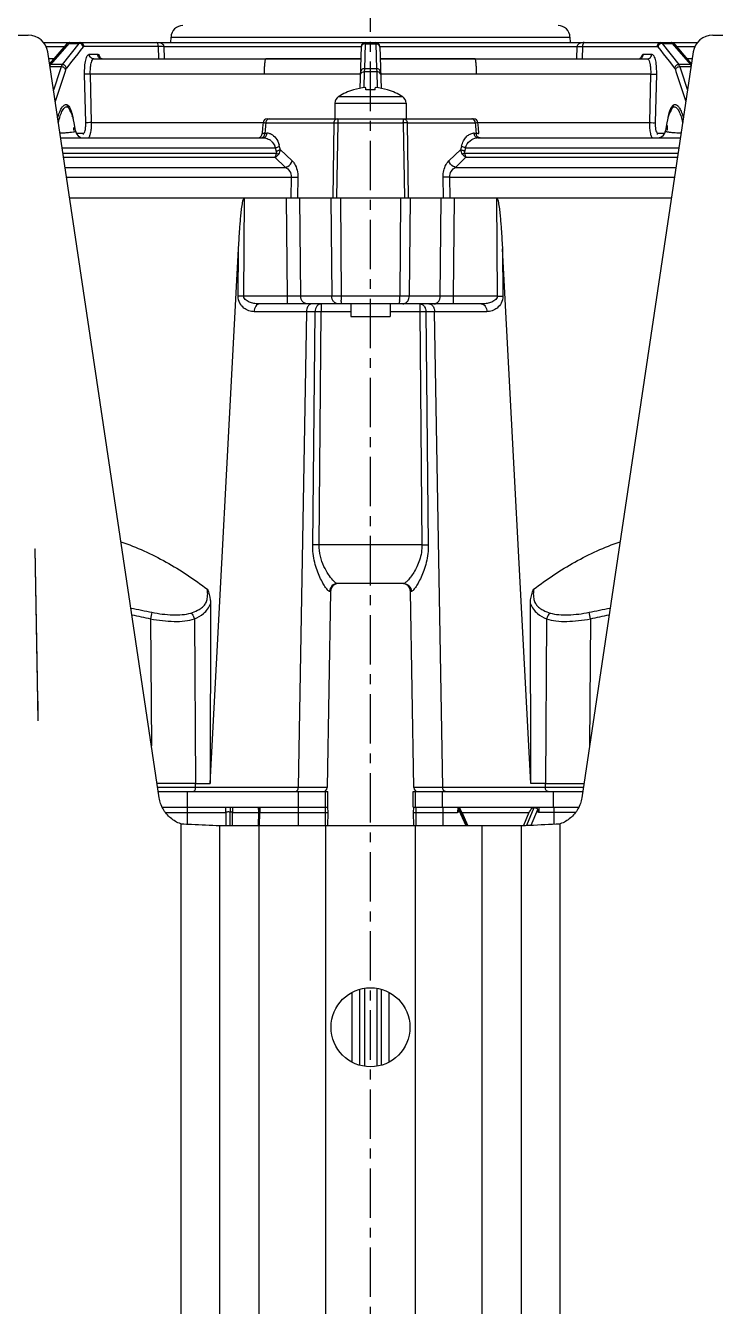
# Model space of a CAD drawing. Header units: millimetres. Extents: x -6 to 705, y -10 to 538.
# Drawn here: x 610.87 to 628.33, y 308.77 to 341.17 of the extents above; entities that cross this region are included whole.
import ezdxf

# ---------------------------------------------------------------- set-up
doc = ezdxf.new("R2010")
doc.units = ezdxf.units.MM
doc.linetypes.add('CENTER', pattern=[2, 1.25, -0.25, 0.25, -0.25])
doc.layers.add('02___PRT_ALL_AXES', color=7, linetype='Continuous')
doc.layers.add('06___PRT_ALL_SURFS', color=7, linetype='Continuous')
doc.layers.add('\\M+5D6D0\\M+5D0C4\\M+5CFDF\\M+5B2E3', color=7, linetype='CENTER', lineweight=25)

msp = doc.modelspace()

# ---------------------------------------------------------------- linework, layer by layer
at = {"color": 0, "linetype": 'Continuous', "lineweight": -3}
for p, q in [((598.188, 340.932), (610.934, 340.932)), ((614.549, 340.882), (624.651, 340.882)), ((628.266, 340.932), (641.012, 340.932)), ((611.326, 340.742), (627.874, 340.742)), ((611.385, 340.644), (611.85, 340.644)), ((611.891, 340.693), (611.474, 340.202)), ((611.959, 340.723), (611.501, 340.184)), ((612.218, 340.723), (611.796, 340.184)), ((611.906, 340.708), (611.891, 340.693)), ((611.891, 340.693), (611.891, 340.693)), ((611.959, 340.723), (612.218, 340.723)), ((612.252, 340.541), (612.189, 340.461)), ((612.322, 340.631), (612.252, 340.541)), ((614.23, 340.645), (612.345, 340.645)), ((614.194, 340.741), (614.19, 340.742)), ((614.238, 340.332), (614.23, 340.645)), ((614.375, 340.644), (619.367, 340.644)), ((614.383, 340.332), (614.375, 340.644)), ((619.367, 340.645), (619.33, 339.582)), ((619.466, 340.713), (619.444, 340.082)), ((619.467, 340.742), (619.466, 340.713)), ((619.466, 340.713), (619.734, 340.713)), ((619.733, 340.742), (619.734, 340.713)), ((619.734, 340.713), (619.756, 340.082)), ((619.833, 340.645), (619.871, 339.582)), ((619.833, 340.644), (624.825, 340.644)), ((624.825, 340.644), (624.817, 340.332)), ((624.97, 340.645), (624.962, 340.332)), ((624.97, 340.645), (626.855, 340.645)), ((626.878, 340.631), (626.948, 340.541)), ((626.948, 340.541), (627.012, 340.461)), ((626.982, 340.723), (627.404, 340.184)), ((626.982, 340.723), (627.241, 340.723)), ((627.241, 340.723), (627.699, 340.184)), ((627.31, 340.693), (627.309, 340.693)), ((627.726, 340.202), (627.31, 340.693)), ((627.35, 340.644), (627.815, 340.644)), ((614.248, 321.64), (611.429, 340.506)), ((611.584, 340.332), (611.455, 340.332)), ((612.041, 340.272), (611.9, 340.092)), ((612.189, 340.461), (612.041, 340.272)), ((612.479, 340.448), (612.692, 340.448)), ((612.595, 340.332), (619.356, 340.332)), ((619.356, 340.329), (616.953, 340.332)), ((619.844, 340.332), (626.605, 340.332)), ((622.248, 340.332), (619.844, 340.329)), ((627.771, 340.506), (624.952, 321.64)), ((626.508, 340.448), (626.721, 340.448)), ((627.012, 340.461), (627.159, 340.272)), ((627.159, 340.272), (627.3, 340.092)), ((627.745, 340.332), (627.616, 340.332)), ((611.769, 340.13), (611.471, 340.13)), ((611.796, 340.184), (611.501, 340.184)), ((611.743, 340.05), (611.573, 339.54)), ((611.866, 340.009), (611.615, 339.256)), ((611.769, 340.13), (611.743, 340.05)), ((611.881, 340.052), (611.866, 340.009)), ((612.392, 338.718), (612.362, 339.946)), ((612.537, 338.718), (612.507, 339.946)), ((616.915, 339.946), (612.507, 339.946)), ((619.342, 339.943), (616.915, 339.946)), ((619.442, 340.001), (619.428, 339.604)), ((619.444, 340.082), (619.442, 340.001)), ((619.758, 340.001), (619.442, 340.001)), ((619.756, 340.082), (619.444, 340.082)), ((619.756, 340.082), (619.758, 340.001)), ((619.758, 340.001), (619.772, 339.604)), ((622.285, 339.946), (619.858, 339.943)), ((626.693, 339.946), (622.285, 339.946)), ((626.693, 339.946), (626.663, 338.718)), ((626.838, 339.946), (626.808, 338.718)), ((627.32, 340.052), (627.334, 340.009)), ((627.334, 340.009), (627.585, 339.256)), ((627.699, 340.184), (627.404, 340.184)), ((627.431, 340.13), (627.457, 340.05)), ((627.729, 340.13), (627.431, 340.13)), ((627.457, 340.05), (627.627, 339.54)), ((619.48, 339.544), (619.48, 339.602)), ((619.72, 339.544), (619.72, 339.602)), ((618.792, 339.376), (620.408, 339.376)), ((619.171, 339.544), (619.169, 339.548)), ((620.032, 339.548), (620.03, 339.544)), ((612.004, 339.029), (612.02, 338.989)), ((612.068, 338.837), (612.02, 338.989)), ((618.7, 339.207), (620.5, 339.207)), ((627.18, 338.989), (627.131, 338.837)), ((627.18, 338.989), (627.196, 339.027)), ((627.196, 339.027), (627.208, 339.051)), ((627.258, 339.153), (627.273, 339.164)), ((612.068, 338.837), (612.071, 338.83)), ((612.107, 338.673), (612.071, 338.828)), ((612.134, 338.506), (612.107, 338.673)), ((612.537, 338.718), (616.881, 338.718)), ((616.881, 338.72), (616.869, 338.582)), ((616.944, 338.649), (616.933, 338.517)), ((616.949, 338.714), (616.944, 338.649)), ((616.949, 338.714), (618.674, 338.714)), ((616.98, 338.812), (619.324, 338.812)), ((618.674, 338.714), (618.647, 336.812)), ((618.674, 338.714), (618.77, 338.714)), ((618.77, 338.714), (618.743, 336.812)), ((618.772, 338.808), (618.77, 338.74)), ((618.77, 338.714), (620.43, 338.714)), ((618.773, 338.812), (618.772, 338.808)), ((619.876, 338.812), (622.22, 338.812)), ((620.427, 338.812), (620.428, 338.808)), ((620.428, 338.808), (620.43, 338.74)), ((620.43, 338.714), (620.457, 336.812)), ((620.526, 338.714), (622.251, 338.714)), ((620.526, 338.714), (620.553, 336.812)), ((622.251, 338.714), (622.256, 338.649)), ((622.256, 338.649), (622.267, 338.517)), ((622.318, 338.719), (622.319, 338.72)), ((622.319, 338.718), (626.663, 338.718)), ((622.331, 338.582), (622.32, 338.72)), ((627.093, 338.674), (627.066, 338.506)), ((627.129, 338.83), (627.093, 338.674)), ((627.131, 338.837), (627.129, 338.83)), ((611.754, 338.332), (616.88, 338.332)), ((612.09, 338.525), (612.094, 338.525)), ((612.134, 338.505), (612.134, 338.506)), ((612.153, 338.448), (612.329, 338.448)), ((616.869, 338.582), (616.857, 338.442)), ((616.933, 338.517), (616.927, 338.449)), ((616.927, 338.449), (616.979, 338.449)), ((622.221, 338.449), (622.273, 338.449)), ((622.267, 338.517), (622.273, 338.449)), ((622.32, 338.332), (627.446, 338.332)), ((622.343, 338.442), (622.331, 338.582)), ((626.871, 338.448), (627.047, 338.448)), ((627.11, 338.525), (627.106, 338.525)), ((627.109, 338.487), (627.134, 338.483)), ((611.791, 338.082), (617.195, 338.082)), ((617.314, 338.037), (617.615, 337.75)), ((621.585, 337.75), (621.886, 338.037)), ((622.006, 338.082), (627.409, 338.082)), ((611.812, 337.943), (617.211, 337.943)), ((611.827, 337.841), (617.182, 337.841)), ((617.182, 337.841), (617.449, 337.586)), ((621.751, 337.586), (622.018, 337.841)), ((621.989, 337.943), (627.388, 337.943)), ((622.018, 337.841), (627.373, 337.841)), ((611.865, 337.586), (617.449, 337.586)), ((611.902, 337.337), (617.595, 337.337)), ((617.595, 337.337), (617.584, 336.812)), ((617.595, 337.337), (617.76, 337.335)), ((617.76, 337.335), (617.75, 336.812)), ((621.606, 337.337), (621.44, 337.335)), ((621.45, 336.812), (621.44, 337.335)), ((621.616, 336.812), (621.606, 337.337)), ((621.606, 337.337), (627.298, 337.337)), ((621.751, 337.586), (627.335, 337.586)), ((611.981, 336.812), (627.219, 336.812)), ((616.39, 334.328), (616.407, 336.812)), ((617.5, 334.328), (617.477, 336.812)), ((617.832, 334.328), (617.809, 336.812)), ((618.595, 336.812), (618.618, 334.328)), ((618.837, 336.812), (618.86, 334.328)), ((620.363, 336.812), (620.34, 334.328)), ((620.605, 336.812), (620.582, 334.328)), ((621.368, 334.328), (621.391, 336.812)), ((621.7, 334.328), (621.723, 336.812)), ((622.793, 336.812), (622.811, 334.328)), ((615.543, 321.996), (616.259, 335.526)), ((616.251, 334.328), (616.259, 335.526)), ((623.657, 321.996), (622.941, 335.526)), ((622.941, 335.526), (622.949, 334.328)), ((616.39, 334.328), (616.251, 334.328)), ((617.5, 334.328), (616.39, 334.328)), ((622.406, 334.132), (616.794, 334.132)), ((617.5, 334.132), (617.5, 334.328)), ((617.832, 334.328), (617.5, 334.328)), ((618.618, 334.328), (617.832, 334.328)), ((618.354, 334.132), (618.354, 333.935)), ((618.86, 334.328), (618.618, 334.328)), ((620.34, 334.328), (618.86, 334.328)), ((620.582, 334.328), (620.34, 334.328)), ((621.368, 334.328), (620.582, 334.328)), ((620.846, 334.132), (620.846, 333.935)), ((621.7, 334.328), (621.368, 334.328)), ((621.7, 334.132), (621.7, 334.328)), ((622.811, 334.328), (621.7, 334.328)), ((622.811, 334.328), (622.949, 334.328)), ((617.98, 333.935), (616.655, 333.935)), ((617.98, 333.935), (617.77, 321.894)), ((618.197, 333.935), (617.98, 333.935)), ((618.136, 328.039), (618.197, 333.935)), ((618.354, 333.935), (618.197, 333.935)), ((618.297, 328.038), (618.354, 333.935)), ((619.1, 333.935), (618.354, 333.935)), ((620.846, 333.935), (620.1, 333.935)), ((621.003, 333.935), (620.846, 333.935)), ((620.846, 333.935), (620.903, 328.038)), ((621.22, 333.935), (621.003, 333.935)), ((621.003, 333.935), (621.064, 328.039)), ((621.431, 321.894), (621.22, 333.935)), ((622.545, 333.935), (621.22, 333.935)), ((611.103, 327.932), (611.106, 327.932)), ((611.103, 327.932), (611.152, 325.112)), ((611.175, 324.082), (611.106, 327.932)), ((618.297, 328.038), (618.136, 328.039)), ((620.903, 328.038), (618.297, 328.038)), ((620.903, 328.038), (621.064, 328.039)), ((620.436, 327.056), (618.764, 327.056)), ((618.589, 326.859), (618.502, 321.894)), ((618.589, 326.859), (618.566, 326.859)), ((620.698, 321.894), (620.611, 326.859)), ((620.634, 326.859), (620.611, 326.859)), ((615.551, 326.548), (615.542, 321.996)), ((623.658, 321.996), (623.649, 326.548)), ((614.029, 326.164), (614.052, 322.954)), ((615.14, 326.163), (615.17, 321.996)), ((624.06, 326.163), (624.03, 321.996)), ((625.171, 326.164), (625.148, 322.954)), ((611.152, 325.112), (611.178, 323.581)), ((615.173, 321.996), (614.195, 321.996)), ((614.265, 321.894), (614.211, 321.894)), ((614.466, 321.894), (614.265, 321.894)), ((614.845, 321.894), (614.466, 321.894)), ((615.016, 321.894), (614.845, 321.894)), ((615.172, 321.894), (615.016, 321.894)), ((615.17, 321.996), (615.542, 321.996)), ((615.172, 321.894), (615.173, 321.996)), ((617.77, 321.894), (615.172, 321.894)), ((617.934, 321.894), (617.77, 321.894)), ((618.206, 321.894), (617.934, 321.894)), ((618.502, 321.894), (618.206, 321.894)), ((620.994, 321.894), (620.698, 321.894)), ((621.266, 321.894), (620.994, 321.894)), ((621.431, 321.894), (621.266, 321.894)), ((624.028, 321.894), (621.431, 321.894)), ((624.03, 321.996), (623.658, 321.996)), ((624.028, 321.894), (624.027, 321.996)), ((624.027, 321.996), (625.005, 321.996)), ((624.096, 321.894), (624.028, 321.894)), ((624.355, 321.894), (624.096, 321.894)), ((624.734, 321.894), (624.355, 321.894)), ((624.935, 321.894), (624.734, 321.894)), ((624.99, 321.894), (624.935, 321.894)), ((614.328, 321.396), (618.172, 321.396)), ((614.411, 321.262), (615.933, 321.262)), ((614.959, 321.396), (614.962, 321.262)), ((614.962, 321.262), (614.959, 320.977)), ((615.928, 321.396), (615.931, 321.262)), ((615.933, 321.262), (615.933, 320.932)), ((616.044, 320.932), (616.043, 321.274)), ((616.046, 321.396), (616.044, 321.275)), ((616.105, 321.396), (616.108, 321.262)), ((616.11, 320.932), (616.109, 321.262)), ((616.109, 321.262), (616.761, 321.262)), ((616.761, 321.262), (616.753, 320.932)), ((616.76, 321.396), (616.763, 321.262)), ((616.78, 321.279), (616.769, 321.269)), ((616.78, 321.278), (616.772, 320.932)), ((616.78, 321.279), (616.776, 321.396)), ((616.8, 321.263), (616.78, 321.274)), ((616.792, 320.931), (616.8, 321.262)), ((616.799, 321.396), (616.802, 321.262)), ((616.8, 321.262), (618.517, 321.262)), ((617.771, 321.262), (617.767, 320.932)), ((617.768, 321.396), (617.771, 321.262)), ((618.456, 321.262), (618.45, 320.932)), ((618.451, 321.396), (618.456, 321.262)), ((618.517, 321.262), (618.511, 320.931)), ((618.517, 321.262), (618.511, 320.931)), ((618.512, 321.396), (618.517, 321.262)), ((618.512, 321.396), (618.517, 321.262)), ((620.688, 321.396), (620.683, 321.262)), ((620.683, 321.262), (620.689, 320.931)), ((620.683, 321.262), (621.807, 321.262)), ((620.688, 321.396), (620.684, 321.262)), ((620.684, 321.262), (620.689, 320.931)), ((620.749, 321.396), (620.744, 321.262)), ((620.744, 321.262), (620.75, 320.932)), ((621.028, 321.396), (624.872, 321.396)), ((621.432, 321.396), (621.429, 321.262)), ((621.429, 321.262), (621.433, 320.932)), ((621.81, 321.396), (621.807, 321.262)), ((621.83, 321.34), (622.01, 320.932)), ((621.844, 321.396), (621.843, 321.382)), ((621.844, 321.38), (621.843, 321.382)), ((622.041, 320.932), (621.844, 321.38)), ((621.866, 321.396), (621.864, 321.351)), ((622.065, 320.932), (621.92, 321.262)), ((621.92, 321.262), (623.61, 321.262)), ((623.61, 321.262), (623.473, 320.935)), ((623.733, 321.384), (623.547, 320.939)), ((623.67, 321.396), (623.669, 321.351)), ((623.677, 321.362), (623.669, 321.351)), ((623.671, 320.945), (623.835, 321.34)), ((623.687, 321.37), (623.677, 321.362)), ((623.751, 321.383), (623.733, 321.384)), ((623.735, 321.396), (623.735, 321.384)), ((623.863, 321.396), (623.86, 321.262)), ((624.789, 321.262), (623.86, 321.262)), ((624.241, 321.396), (624.238, 321.262)), ((624.238, 321.262), (624.241, 320.977)), ((614.796, 320.979), (614.796, 291.625)), ((614.796, 320.979), (614.806, 320.979)), ((615.784, 291.139), (615.784, 320.932)), ((615.784, 320.932), (623.416, 320.932)), ((616.77, 320.932), (616.77, 291.132)), ((618.468, 305.759), (618.468, 320.932)), ((620.733, 320.932), (620.733, 305.759)), ((622.43, 291.132), (622.43, 320.932)), ((623.416, 320.932), (623.416, 291.139)), ((624.394, 320.979), (624.404, 320.979)), ((624.404, 291.625), (624.404, 320.979)), ((619.138, 314.946), (619.138, 316.718)), ((619.331, 314.871), (619.331, 316.792)), ((619.444, 316.819), (619.444, 314.845)), ((619.757, 316.819), (619.757, 314.845)), ((619.869, 316.793), (619.869, 314.871)), ((620.062, 316.717), (620.062, 314.946))]:
    msp.add_line(p, q, dxfattribs=at)
for points in [[(611.991, 340.742), (611.985, 340.742), (611.942, 340.732), (611.906, 340.708)], [(627.309, 340.693), (627.296, 340.707), (627.26, 340.731), (627.219, 340.741), (627.209, 340.742)], [(612.752, 340.349), (612.742, 340.359), (612.741, 340.36)], [(612.808, 340.332), (612.775, 340.337), (612.752, 340.349)], [(626.457, 340.356), (626.458, 340.358), (626.46, 340.361), (626.456, 340.356), (626.443, 340.346), (626.42, 340.336)]]:
    msp.add_lwpolyline(points, dxfattribs=at)
msp.add_circle((619.6, 315.832), 1, dxfattribs=at)
for centre, radius, start, end in [((610.934, 340.432), 0.5, 8.5, 90), ((628.266, 340.432), 0.5, 90, 171.5), ((619.467, 340.642), 0.1, 90, 177.9999), ((619.733, 340.642), 0.1, 2, 90), ((611.501, 340.09), 0.0944, 89.9322, 104.3893), ((619.761, 339.866), 0.135, 80.0742, 90.9222), ((627.699, 340.09), 0.0944, 75.5833, 90.0677), ((619.6, 338.112), 1.495, 94.6034, 106.6929), ((619.6, 338.112), 1.495, 73.3071, 85.3966), ((618.9, 339.207), 0.2, 122.579, 180), ((619.6, 337.918), 1.63, 85.7791, 94.2209), ((620.3, 339.207), 0.2, 0, 57.421), ((611.163, 338.576), 0.943, 25.1396, 34.682), ((611.184, 338.586), 0.92, 19.4597, 25.1146), ((628.016, 338.586), 0.92, 154.873, 160.6604), ((628.037, 338.576), 0.943, 145.3224, 154.8483), ((611.196, 338.591), 0.906, 15.7698, 19.4526), ((609.187, 338.41), 2.907, 2.276, 3.7037), ((611.335, 338.692), 1.058, 359.1655, 1.4271), ((610.999, 338.695), 1.538, 358.6434, 0.8481), ((616.98, 338.712), 0.1, 90.0116, 175.2498), ((617.068, 338.712), 0.119, 166.3747, 178.7032), ((622.65, 338.712), 3.88, 179.5903, 179.9647), ((616.556, 338.712), 3.874, 0.0335, 0.4085), ((620.487, 333.748), 4.967, 90.0527, 90.6609), ((620.485, 335.677), 3.038, 89.5952, 90.0461), ((620.496, 337.157), 1.558, 88.9038, 89.6348), ((622.22, 338.712), 0.1, 4.7496, 89.9923), ((629.882, 338.416), 2.776, 175.2811, 177.7562), ((628.004, 338.591), 0.906, 160.6682, 164.2558), ((611.385, 346.092), 7.644, 272.6261, 273.6212), ((612.333, 338.532), 0.2, 187.3376, 270), ((616.738, 338.452), 0.12, 284.8312, 355.2465), ((617.065, 336.054), 2.399, 93.2886, 93.8725), ((616.784, 338.452), 0.143, 346.3747, 358.7032), ((616.836, 338.452), 0.143, 346.3747, 358.7032), ((616.979, 338.21), 0.239, 76.0712, 89.9448), ((616.976, 338.2), 0.249, 68.0735, 76.0311), ((616.872, 338.01), 0.324, 53.6643, 58.8938), ((616.972, 338.188), 0.262, 64.4873, 68.0959), ((622.221, 338.212), 0.236, 90.0053, 97.7144), ((622.364, 338.452), 0.143, 181.2968, 193.6253), ((622.416, 338.452), 0.143, 181.2968, 193.6253), ((622.32, 338.026), 0.306, 89.9965, 95.9301), ((626.867, 338.532), 0.2, 284.4916, 352.6606), ((627.578, 342.357), 3.901, 265.266, 266.1676), ((627.703, 344.178), 5.726, 266.1355, 266.8533), ((627.833, 346.492), 8.044, 266.8307, 267.3754), ((616.866, 338.003), 0.333, 48.3628, 53.6593), ((616.804, 337.96), 0.409, 17.3895, 24.4748), ((612.792, 336.984), 4.537, 12.9162, 13.9994), ((616.66, 337.971), 0.653, 13.5546, 16.4694), ((612.608, 336.993), 4.82, 12.5092, 13.5611), ((626.584, 336.995), 4.812, 166.436, 167.4898), ((626.4, 336.986), 4.529, 165.9971, 167.0818), ((626.624, 334.327), 7.764, 179.9924, 180.7195), ((612.575, 334.327), 7.764, 359.2805, 0.0075), ((618.789, 326.856), 0.2, 89.9998, 179), ((620.411, 326.856), 0.2, 1, 90), ((638.734, 320.577), 25.329, 166.875, 167.2566), ((600.49, 320.583), 25.304, 12.7432, 13.1252), ((689.838, 324.327), 78.663, 180.17875, 180.45503), ((656.297, 324.071), 45.121, 180.4671, 180.6221), ((618.402, 321.896), 0.1, 270.0217, 359.0004), ((620.798, 321.896), 0.1, 181, 270), ((616.944, 321.084), 0.255, 133.2271, 135.6652), ((621.913, 321.328), 0.0839, 165.0627, 171.8279)]:
    msp.add_arc(centre, radius, start, end, dxfattribs=at)
for centre, major_axis, ratio, start_param, end_param in [((621.456, 322.408), (-0.464, 1.146), 0.037916, 2.731573, 3.126243), ((624.128, 322.408), (0.519, 1.146), 0.036618, -3.125006, -2.730336)]:
    msp.add_ellipse(centre, major_axis=major_axis, ratio=ratio, start_param=start_param, end_param=end_param, dxfattribs=at)
for points in [[(611.959, 340.723), (611.934, 340.723), (611.907, 340.712), (611.891, 340.693)], [(612.243, 340.72), (612.234, 340.722), (612.226, 340.723), (612.218, 340.723)], [(619.37, 340.647), (619.368, 340.64), (619.366, 340.632), (619.366, 340.624)], [(626.884, 340.655), (626.881, 340.648), (626.879, 340.639), (626.878, 340.631)], [(627.309, 340.693), (627.293, 340.712), (627.266, 340.723), (627.241, 340.723)], [(612.697, 340.417), (612.694, 340.427), (612.692, 340.437), (612.692, 340.448)], [(612.751, 340.347), (612.725, 340.362), (612.705, 340.389), (612.697, 340.417)], [(612.808, 340.332), (612.788, 340.332), (612.768, 340.337), (612.751, 340.347)], [(626.392, 340.332), (626.412, 340.332), (626.432, 340.337), (626.449, 340.347)], [(626.449, 340.347), (626.475, 340.362), (626.495, 340.389), (626.503, 340.417)], [(626.496, 340.444), (626.5, 340.446), (626.504, 340.448), (626.508, 340.448)], [(626.503, 340.417), (626.506, 340.427), (626.508, 340.437), (626.508, 340.448)], [(619.346, 339.95), (619.343, 339.944), (619.342, 339.938), (619.342, 339.932)], [(619.782, 340.079), (619.773, 340.081), (619.765, 340.082), (619.756, 340.082)], [(611.938, 339.113), (611.931, 339.129), (611.927, 339.147), (611.927, 339.164)], [(627.262, 339.113), (627.269, 339.129), (627.273, 339.147), (627.273, 339.164)], [(618.757, 338.812), (618.742, 338.812), (618.728, 338.807), (618.716, 338.799)], [(620.443, 338.812), (620.458, 338.812), (620.472, 338.807), (620.484, 338.799)], [(622.189, 338.808), (622.182, 338.811), (622.175, 338.812), (622.168, 338.812)], [(612.329, 338.448), (612.335, 338.448), (612.342, 338.451), (612.346, 338.456)], [(612.334, 338.417), (612.331, 338.427), (612.329, 338.437), (612.329, 338.448)], [(626.86, 338.451), (626.864, 338.449), (626.867, 338.448), (626.871, 338.448)], [(626.866, 338.417), (626.869, 338.427), (626.871, 338.437), (626.871, 338.448)], [(617.215, 337.998), (617.219, 337.98), (617.22, 337.96), (617.211, 337.943)], [(617.276, 337.923), (617.3, 337.955), (617.314, 337.997), (617.314, 338.037)], [(621.886, 338.037), (621.888, 337.997), (621.899, 337.954), (621.924, 337.923)], [(621.989, 337.943), (621.981, 337.96), (621.981, 337.98), (621.986, 337.998)], [(613.531, 326.438), (613.71, 326.404), (613.889, 326.366), (614.067, 326.329)], [(625.133, 326.329), (625.311, 326.366), (625.49, 326.404), (625.669, 326.438)], [(613.557, 326.269), (613.714, 326.235), (613.872, 326.2), (614.029, 326.164)], [(625.171, 326.164), (625.328, 326.2), (625.486, 326.235), (625.644, 326.269)]]:
    msp.add_open_spline(points, degree=3, dxfattribs=at)
for points, knots in [([(611.991, 340.742), (611.988, 340.742), (611.975, 340.74), (611.965, 340.731), (611.959, 340.723)], [0, 0, 0, 0, 0.21441, 1, 1, 1, 1]), ([(612.248, 340.742), (612.246, 340.742), (612.233, 340.74), (612.224, 340.731), (612.218, 340.723)], [0, 0, 0, 0, 0.216695, 1, 1, 1, 1]), ([(612.322, 340.631), (612.32, 340.652), (612.301, 340.692), (612.263, 340.715), (612.243, 340.72)], [0, 0, 0, 0, 0.495619, 1, 1, 1, 1]), ([(612.345, 340.645), (612.344, 340.67), (612.324, 340.721), (612.273, 340.742), (612.248, 340.742)], [0, 0, 0, 0, 0.506023, 1, 1, 1, 1]), ([(612.345, 340.645), (612.343, 340.645), (612.334, 340.644), (612.326, 340.637), (612.322, 340.631)], [0, 0, 0, 0, 0.217429, 1, 1, 1, 1]), ([(614.375, 340.644), (614.374, 340.665), (614.341, 340.709), (614.271, 340.735), (614.216, 340.742), (614.19, 340.742)], [0, 0, 0, 0, 0.274696, 0.643107, 1, 1, 1, 1]), ([(614.23, 340.645), (614.229, 340.671), (614.226, 340.706), (614.203, 340.739), (614.194, 340.741)], [0, 0, 0, 0, 0.725943, 1, 1, 1, 1]), ([(614.375, 340.644), (614.345, 340.644), (614.297, 340.644), (614.248, 340.643), (614.23, 340.645)], [0, 0, 0, 0, 0.620333, 1, 1, 1, 1]), ([(619.466, 340.713), (619.445, 340.713), (619.403, 340.702), (619.376, 340.666), (619.37, 340.647)], [0, 0, 0, 0, 0.510444, 1, 1, 1, 1]), ([(619.834, 340.624), (619.833, 340.647), (619.809, 340.696), (619.759, 340.713), (619.734, 340.713)], [0, 0, 0, 0, 0.487139, 1, 1, 1, 1]), ([(625.01, 340.742), (624.993, 340.742), (624.925, 340.738), (624.828, 340.698), (624.825, 340.644)], [0, 0, 0, 0, 0.247496, 1, 1, 1, 1]), ([(624.825, 340.644), (624.855, 340.644), (624.903, 340.644), (624.952, 340.643), (624.97, 340.645)], [0, 0, 0, 0, 0.620115, 1, 1, 1, 1]), ([(625.01, 340.742), (625.001, 340.742), (624.985, 340.724), (624.974, 340.691), (624.97, 340.663), (624.97, 340.645)], [0, 0, 0, 0, 0.259977, 0.51931, 1, 1, 1, 1]), ([(626.952, 340.742), (626.927, 340.742), (626.877, 340.721), (626.856, 340.67), (626.855, 340.645)], [0, 0, 0, 0, 0.493977, 1, 1, 1, 1]), ([(626.855, 340.645), (626.857, 340.645), (626.866, 340.644), (626.874, 340.637), (626.878, 340.631)], [0, 0, 0, 0, 0.217516, 1, 1, 1, 1]), ([(626.982, 340.723), (626.962, 340.723), (626.919, 340.71), (626.892, 340.675), (626.884, 340.655)], [0, 0, 0, 0, 0.498365, 1, 1, 1, 1]), ([(626.952, 340.742), (626.954, 340.742), (626.967, 340.74), (626.976, 340.731), (626.982, 340.723)], [0, 0, 0, 0, 0.216782, 1, 1, 1, 1]), ([(627.209, 340.742), (627.212, 340.742), (627.225, 340.74), (627.235, 340.731), (627.241, 340.723)], [0, 0, 0, 0, 0.214322, 1, 1, 1, 1]), ([(612.362, 339.946), (612.36, 340.01), (612.363, 340.13), (612.381, 340.269), (612.406, 340.36), (612.428, 340.413), (612.459, 340.448), (612.479, 340.448)], [0, 0, 0, 0, 0.361133, 0.668164, 0.789039, 0.88394, 1, 1, 1, 1]), ([(612.595, 340.332), (612.566, 340.332), (612.505, 340.357), (612.48, 340.418), (612.479, 340.448)], [0, 0, 0, 0, 0.493977, 1, 1, 1, 1]), ([(612.507, 339.946), (612.505, 339.995), (612.507, 340.087), (612.519, 340.195), (612.539, 340.264), (612.556, 340.305), (612.579, 340.332), (612.595, 340.332)], [0, 0, 0, 0, 0.361065, 0.66784, 0.788583, 0.883412, 1, 1, 1, 1]), ([(612.692, 340.448), (612.708, 340.448), (612.742, 340.403), (612.752, 340.361), (612.76, 340.332)], [0, 0, 0, 0, 0.342025, 1, 1, 1, 1]), ([(616.915, 339.946), (616.915, 339.995), (616.917, 340.087), (616.924, 340.194), (616.931, 340.263), (616.937, 340.299), (616.943, 340.319), (616.949, 340.332), (616.953, 340.332)], [0, 0, 0, 0, 0.379884, 0.700827, 0.823648, 0.915422, 0.973774, 1, 1, 1, 1]), ([(622.285, 339.946), (622.285, 339.995), (622.283, 340.087), (622.276, 340.194), (622.269, 340.263), (622.263, 340.299), (622.258, 340.319), (622.251, 340.332), (622.248, 340.332)], [0, 0, 0, 0, 0.379884, 0.700827, 0.823648, 0.915422, 0.973774, 1, 1, 1, 1]), ([(626.44, 340.332), (626.447, 340.357), (626.459, 340.397), (626.482, 340.437), (626.496, 340.444)], [0, 0, 0, 0, 0.62192, 1, 1, 1, 1]), ([(626.605, 340.332), (626.634, 340.332), (626.695, 340.357), (626.72, 340.418), (626.721, 340.448)], [0, 0, 0, 0, 0.493977, 1, 1, 1, 1]), ([(626.605, 340.332), (626.629, 340.332), (626.659, 340.278), (626.676, 340.211), (626.684, 340.16), (626.687, 340.132)], [0, 0, 0, 0, 0.328094, 0.624773, 1, 1, 1, 1]), ([(626.721, 340.448), (626.744, 340.448), (626.776, 340.406), (626.798, 340.347), (626.809, 340.304), (626.814, 340.28)], [0, 0, 0, 0, 0.343277, 0.631831, 1, 1, 1, 1]), ([(626.814, 340.28), (626.819, 340.256), (626.837, 340.145), (626.84, 340.033), (626.838, 339.946)], [0, 0, 0, 0, 0.220571, 1, 1, 1, 1]), ([(611.501, 340.184), (611.499, 340.182), (611.492, 340.173), (611.486, 340.162), (611.481, 340.154)], [0, 0, 0, 0, 0.221462, 1, 1, 1, 1]), ([(611.796, 340.184), (611.794, 340.181), (611.782, 340.164), (611.775, 340.145), (611.769, 340.13)], [0, 0, 0, 0, 0.207623, 1, 1, 1, 1]), ([(611.881, 340.052), (611.876, 340.074), (611.843, 340.116), (611.794, 340.13), (611.769, 340.13)], [0, 0, 0, 0, 0.476746, 1, 1, 1, 1]), ([(611.9, 340.092), (611.898, 340.117), (611.872, 340.165), (611.821, 340.184), (611.796, 340.184)], [0, 0, 0, 0, 0.498349, 1, 1, 1, 1]), ([(611.9, 340.092), (611.898, 340.09), (611.89, 340.077), (611.884, 340.063), (611.881, 340.052)], [0, 0, 0, 0, 0.207618, 1, 1, 1, 1]), ([(612.507, 339.946), (612.477, 339.945), (612.429, 339.944), (612.38, 339.943), (612.362, 339.946)], [0, 0, 0, 0, 0.62, 1, 1, 1, 1]), ([(619.444, 340.082), (619.419, 340.082), (619.369, 340.065), (619.345, 340.016), (619.344, 339.993)], [0, 0, 0, 0, 0.512861, 1, 1, 1, 1]), ([(619.442, 340.001), (619.421, 340.001), (619.383, 339.994), (619.352, 339.966), (619.346, 339.95)], [0, 0, 0, 0, 0.543126, 1, 1, 1, 1]), ([(619.856, 339.993), (619.856, 340.012), (619.839, 340.053), (619.802, 340.074), (619.782, 340.079)], [0, 0, 0, 0, 0.489027, 1, 1, 1, 1]), ([(619.858, 339.932), (619.858, 339.947), (619.838, 339.982), (619.803, 339.995), (619.784, 339.999)], [0, 0, 0, 0, 0.451163, 1, 1, 1, 1]), ([(626.687, 340.132), (626.689, 340.117), (626.694, 340.055), (626.695, 339.993), (626.693, 339.946)], [0, 0, 0, 0, 0.235572, 1, 1, 1, 1]), ([(626.693, 339.946), (626.723, 339.945), (626.771, 339.944), (626.82, 339.943), (626.838, 339.946)], [0, 0, 0, 0, 0.619999, 1, 1, 1, 1]), ([(627.404, 340.184), (627.379, 340.184), (627.328, 340.165), (627.303, 340.117), (627.3, 340.092)], [0, 0, 0, 0, 0.501651, 1, 1, 1, 1]), ([(627.3, 340.092), (627.302, 340.09), (627.31, 340.077), (627.316, 340.063), (627.32, 340.052)], [0, 0, 0, 0, 0.207623, 1, 1, 1, 1]), ([(627.431, 340.13), (627.406, 340.13), (627.357, 340.116), (627.324, 340.074), (627.32, 340.052)], [0, 0, 0, 0, 0.523254, 1, 1, 1, 1]), ([(627.404, 340.184), (627.406, 340.181), (627.418, 340.164), (627.426, 340.145), (627.431, 340.13)], [0, 0, 0, 0, 0.207629, 1, 1, 1, 1]), ([(627.699, 340.184), (627.701, 340.182), (627.708, 340.173), (627.714, 340.162), (627.719, 340.153)], [0, 0, 0, 0, 0.221417, 1, 1, 1, 1]), ([(611.678, 338.838), (611.686, 338.865), (611.702, 338.917), (611.732, 338.999), (611.769, 339.076), (611.815, 339.141), (611.87, 339.181), (611.911, 339.174), (611.927, 339.164)], [0, 0, 0, 0, 0.186731, 0.356787, 0.576776, 0.750866, 0.881629, 1, 1, 1, 1]), ([(611.696, 338.72), (611.71, 338.779), (611.733, 338.862), (611.771, 338.964), (611.8, 339.025), (611.831, 339.073), (611.864, 339.107), (611.902, 339.125), (611.928, 339.119), (611.938, 339.113)], [0, 0, 0, 0, 0.35965, 0.514002, 0.648711, 0.762074, 0.853728, 0.927775, 1, 1, 1, 1]), ([(611.927, 339.164), (611.955, 339.148), (612.006, 339.071), (612.031, 338.989), (612.044, 338.936)], [0, 0, 0, 0, 0.377002, 1, 1, 1, 1]), ([(611.938, 339.113), (611.944, 339.109), (611.973, 339.088), (611.992, 339.055), (612.004, 339.029)], [0, 0, 0, 0, 0.19094, 1, 1, 1, 1]), ([(612.02, 338.989), (612.023, 338.982), (612.032, 338.956), (612.04, 338.928), (612.045, 338.907)], [0, 0, 0, 0, 0.230808, 1, 1, 1, 1]), ([(612.044, 338.936), (612.046, 338.93), (612.052, 338.902), (612.058, 338.875), (612.062, 338.854)], [0, 0, 0, 0, 0.240023, 1, 1, 1, 1]), ([(627.141, 338.866), (627.142, 338.876), (627.15, 338.912), (627.159, 338.949), (627.166, 338.975)], [0, 0, 0, 0, 0.26492, 1, 1, 1, 1]), ([(627.166, 338.975), (627.168, 338.981), (627.174, 339.002), (627.182, 339.023), (627.188, 339.039)], [0, 0, 0, 0, 0.264789, 1, 1, 1, 1]), ([(627.188, 339.039), (627.193, 339.052), (627.21, 339.092), (627.234, 339.132), (627.258, 339.153)], [0, 0, 0, 0, 0.309235, 1, 1, 1, 1]), ([(627.208, 339.051), (627.212, 339.059), (627.226, 339.082), (627.245, 339.103), (627.262, 339.113)], [0, 0, 0, 0, 0.306174, 1, 1, 1, 1]), ([(627.262, 339.113), (627.271, 339.118), (627.294, 339.124), (627.328, 339.112), (627.358, 339.086), (627.375, 339.063), (627.383, 339.05)], [0, 0, 0, 0, 0.216456, 0.431681, 0.687608, 1, 1, 1, 1]), ([(627.273, 339.164), (627.288, 339.173), (627.327, 339.181), (627.359, 339.16), (627.373, 339.148)], [0, 0, 0, 0, 0.480658, 1, 1, 1, 1]), ([(627.373, 339.148), (627.376, 339.145), (627.388, 339.133), (627.399, 339.119), (627.407, 339.108)], [0, 0, 0, 0, 0.23155, 1, 1, 1, 1]), ([(627.383, 339.05), (627.386, 339.046), (627.397, 339.027), (627.407, 339.008), (627.414, 338.993)], [0, 0, 0, 0, 0.233901, 1, 1, 1, 1]), ([(627.407, 339.108), (627.413, 339.1), (627.44, 339.058), (627.461, 339.013), (627.475, 338.977)], [0, 0, 0, 0, 0.220194, 1, 1, 1, 1]), ([(627.414, 338.993), (627.42, 338.982), (627.444, 338.928), (627.462, 338.873), (627.475, 338.83)], [0, 0, 0, 0, 0.225617, 1, 1, 1, 1]), ([(627.475, 338.977), (627.48, 338.966), (627.497, 338.92), (627.512, 338.874), (627.522, 338.838)], [0, 0, 0, 0, 0.234322, 1, 1, 1, 1]), ([(612.38, 338.544), (612.382, 338.554), (612.389, 338.598), (612.392, 338.642), (612.392, 338.676)], [0, 0, 0, 0, 0.225314, 1, 1, 1, 1]), ([(612.537, 338.718), (612.507, 338.717), (612.459, 338.717), (612.411, 338.715), (612.392, 338.718)], [0, 0, 0, 0, 0.620076, 1, 1, 1, 1]), ([(612.525, 338.508), (612.527, 338.52), (612.533, 338.57), (612.536, 338.62), (612.537, 338.659)], [0, 0, 0, 0, 0.233834, 1, 1, 1, 1]), ([(616.881, 338.72), (616.88, 338.719), (616.89, 338.719), (616.9, 338.717), (616.923, 338.716), (616.939, 338.715), (616.949, 338.714)], [0, 0, 0, 0, 0.065417, 0.256865, 0.570976, 1, 1, 1, 1]), ([(617.032, 338.812), (617.014, 338.812), (616.976, 338.795), (616.957, 338.759), (616.952, 338.74)], [0, 0, 0, 0, 0.471832, 1, 1, 1, 1]), ([(618.716, 338.799), (618.71, 338.795), (618.686, 338.773), (618.674, 338.739), (618.674, 338.714)], [0, 0, 0, 0, 0.238233, 1, 1, 1, 1]), ([(620.484, 338.799), (620.491, 338.795), (620.515, 338.773), (620.526, 338.739), (620.526, 338.714)], [0, 0, 0, 0, 0.238235, 1, 1, 1, 1]), ([(622.251, 338.714), (622.251, 338.735), (622.24, 338.775), (622.207, 338.803), (622.189, 338.808)], [0, 0, 0, 0, 0.52609, 1, 1, 1, 1]), ([(622.251, 338.714), (622.266, 338.715), (622.288, 338.717), (622.311, 338.718), (622.318, 338.719)], [0, 0, 0, 0, 0.673188, 1, 1, 1, 1]), ([(626.663, 338.718), (626.662, 338.668), (626.665, 338.576), (626.679, 338.469), (626.699, 338.399), (626.716, 338.359), (626.739, 338.332), (626.755, 338.332)], [0, 0, 0, 0, 0.361127, 0.668481, 0.789534, 0.884529, 1, 1, 1, 1]), ([(626.663, 338.718), (626.693, 338.717), (626.741, 338.717), (626.79, 338.715), (626.808, 338.718)], [0, 0, 0, 0, 0.620075, 1, 1, 1, 1]), ([(626.808, 338.718), (626.807, 338.686), (626.808, 338.628), (626.817, 338.548), (626.832, 338.489), (626.849, 338.457), (626.86, 338.451)], [0, 0, 0, 0, 0.33954, 0.637221, 0.862313, 1, 1, 1, 1]), ([(627.475, 338.83), (627.478, 338.821), (627.488, 338.785), (627.498, 338.748), (627.505, 338.72)], [0, 0, 0, 0, 0.240686, 1, 1, 1, 1]), ([(611.868, 338.463), (611.907, 338.466), (611.974, 338.471), (612.057, 338.48), (612.106, 338.489), (612.127, 338.497), (612.134, 338.502), (612.134, 338.505)], [0, 0, 0, 0, 0.433253, 0.738412, 0.922172, 0.972471, 1, 1, 1, 1]), ([(612.346, 338.456), (612.355, 338.465), (612.369, 338.494), (612.377, 338.525), (612.38, 338.544)], [0, 0, 0, 0, 0.399687, 1, 1, 1, 1]), ([(612.445, 338.332), (612.46, 338.332), (612.482, 338.356), (612.499, 338.394), (612.507, 338.421), (612.511, 338.436)], [0, 0, 0, 0, 0.35154, 0.636697, 1, 1, 1, 1]), ([(612.511, 338.436), (612.512, 338.441), (612.518, 338.465), (612.522, 338.49), (612.525, 338.508)], [0, 0, 0, 0, 0.232133, 1, 1, 1, 1]), ([(616.828, 338.332), (616.849, 338.332), (616.895, 338.352), (616.917, 338.395), (616.923, 338.418)], [0, 0, 0, 0, 0.471832, 1, 1, 1, 1]), ([(616.857, 338.442), (616.858, 338.443), (616.863, 338.443), (616.87, 338.445), (616.885, 338.446), (616.896, 338.447), (616.903, 338.447)], [0, 0, 0, 0, 0.069356, 0.260314, 0.571887, 1, 1, 1, 1]), ([(616.88, 338.332), (616.901, 338.332), (616.947, 338.352), (616.969, 338.395), (616.975, 338.418)], [0, 0, 0, 0, 0.471832, 1, 1, 1, 1]), ([(616.88, 338.332), (616.893, 338.332), (616.949, 338.328), (617.003, 338.309), (617.039, 338.287)], [0, 0, 0, 0, 0.24593, 1, 1, 1, 1]), ([(617.084, 338.424), (617.13, 338.403), (617.219, 338.323), (617.267, 338.217), (617.285, 338.156)], [0, 0, 0, 0, 0.443127, 1, 1, 1, 1]), ([(621.906, 338.124), (621.917, 338.169), (621.946, 338.251), (622.014, 338.353), (622.096, 338.421), (622.159, 338.442), (622.189, 338.447)], [0, 0, 0, 0, 0.307249, 0.571282, 0.797509, 1, 1, 1, 1]), ([(622.006, 338.082), (622.027, 338.15), (622.101, 338.269), (622.23, 338.324), (622.289, 338.33)], [0, 0, 0, 0, 0.54688, 1, 1, 1, 1]), ([(622.32, 338.332), (622.299, 338.332), (622.253, 338.352), (622.231, 338.395), (622.225, 338.418)], [0, 0, 0, 0, 0.471832, 1, 1, 1, 1]), ([(622.273, 338.449), (622.283, 338.448), (622.3, 338.447), (622.323, 338.446), (622.333, 338.443), (622.343, 338.443), (622.343, 338.442)], [0, 0, 0, 0, 0.4261, 0.738944, 0.931346, 1, 1, 1, 1]), ([(622.373, 338.332), (622.351, 338.332), (622.305, 338.352), (622.283, 338.395), (622.277, 338.418)], [0, 0, 0, 0, 0.471832, 1, 1, 1, 1]), ([(627.066, 338.506), (627.065, 338.502), (627.084, 338.492), (627.098, 338.489), (627.109, 338.487)], [0, 0, 0, 0, 0.285005, 1, 1, 1, 1]), ([(627.134, 338.483), (627.142, 338.481), (627.182, 338.475), (627.223, 338.472), (627.256, 338.469)], [0, 0, 0, 0, 0.201304, 1, 1, 1, 1]), ([(617.087, 338.252), (617.096, 338.244), (617.132, 338.208), (617.16, 338.164), (617.177, 338.129)], [0, 0, 0, 0, 0.234885, 1, 1, 1, 1]), ([(617.195, 338.082), (617.204, 338.084), (617.239, 338.093), (617.274, 338.107), (617.294, 338.124)], [0, 0, 0, 0, 0.279814, 1, 1, 1, 1]), ([(617.215, 337.998), (617.224, 338), (617.259, 338.009), (617.294, 338.022), (617.314, 338.037)], [0, 0, 0, 0, 0.281105, 1, 1, 1, 1]), ([(621.986, 337.998), (621.976, 338.002), (621.957, 338.005), (621.922, 338.015), (621.899, 338.028), (621.886, 338.037)], [0, 0, 0, 0, 0.279708, 0.549971, 1, 1, 1, 1]), ([(622.006, 338.082), (621.996, 338.084), (621.961, 338.093), (621.926, 338.107), (621.906, 338.124)], [0, 0, 0, 0, 0.279814, 1, 1, 1, 1]), ([(617.211, 337.943), (617.209, 337.933), (617.202, 337.898), (617.192, 337.864), (617.182, 337.841)], [0, 0, 0, 0, 0.29335, 1, 1, 1, 1]), ([(617.182, 337.841), (617.191, 337.845), (617.227, 337.866), (617.257, 337.897), (617.276, 337.923)], [0, 0, 0, 0, 0.231441, 1, 1, 1, 1]), ([(617.211, 337.943), (617.217, 337.941), (617.238, 337.932), (617.26, 337.926), (617.276, 337.923)], [0, 0, 0, 0, 0.27437, 1, 1, 1, 1]), ([(617.449, 337.586), (617.468, 337.591), (617.541, 337.624), (617.597, 337.693), (617.615, 337.75)], [0, 0, 0, 0, 0.246157, 1, 1, 1, 1]), ([(617.615, 337.75), (617.638, 337.729), (617.731, 337.611), (617.763, 337.453), (617.76, 337.335)], [0, 0, 0, 0, 0.210126, 1, 1, 1, 1]), ([(621.44, 337.335), (621.439, 337.378), (621.448, 337.526), (621.509, 337.677), (621.585, 337.75)], [0, 0, 0, 0, 0.289267, 1, 1, 1, 1]), ([(621.751, 337.586), (621.732, 337.591), (621.659, 337.624), (621.603, 337.693), (621.585, 337.75)], [0, 0, 0, 0, 0.246157, 1, 1, 1, 1]), ([(621.989, 337.943), (621.983, 337.941), (621.962, 337.932), (621.94, 337.925), (621.924, 337.923)], [0, 0, 0, 0, 0.274066, 1, 1, 1, 1]), ([(621.924, 337.923), (621.93, 337.914), (621.957, 337.881), (621.991, 337.854), (622.018, 337.841)], [0, 0, 0, 0, 0.267273, 1, 1, 1, 1]), ([(622.018, 337.841), (622.015, 337.847), (622.003, 337.881), (621.994, 337.915), (621.989, 337.943)], [0, 0, 0, 0, 0.201016, 1, 1, 1, 1]), ([(617.449, 337.586), (617.49, 337.563), (617.567, 337.493), (617.596, 337.39), (617.595, 337.337)], [0, 0, 0, 0, 0.465774, 1, 1, 1, 1]), ([(621.606, 337.337), (621.604, 337.39), (621.633, 337.493), (621.711, 337.563), (621.751, 337.586)], [0, 0, 0, 0, 0.534051, 1, 1, 1, 1]), ([(616.259, 335.526), (616.262, 335.58), (616.268, 335.688), (616.278, 335.851), (616.288, 336.014), (616.301, 336.176), (616.312, 336.311), (616.323, 336.419), (616.332, 336.5), (616.342, 336.581), (616.353, 336.648), (616.362, 336.702), (616.371, 336.742), (616.382, 336.779), (616.394, 336.808), (616.407, 336.812)], [0, 0, 0, 0, 0.125135, 0.250271, 0.375406, 0.500541, 0.625676, 0.688244, 0.750812, 0.813379, 0.875945, 0.907228, 0.938511, 0.969784, 1, 1, 1, 1]), ([(622.793, 336.812), (622.806, 336.808), (622.818, 336.779), (622.829, 336.742), (622.838, 336.702), (622.847, 336.648), (622.858, 336.581), (622.868, 336.5), (622.877, 336.419), (622.888, 336.311), (622.899, 336.176), (622.912, 336.014), (622.922, 335.851), (622.932, 335.688), (622.938, 335.58), (622.941, 335.526)], [0, 0, 0, 0, 0.030216, 0.061489, 0.092772, 0.124055, 0.186621, 0.249188, 0.311756, 0.374324, 0.499459, 0.624594, 0.749729, 0.874865, 1, 1, 1, 1]), ([(616.655, 333.935), (616.609, 333.935), (616.515, 333.95), (616.383, 334.023), (616.278, 334.151), (616.25, 334.268), (616.251, 334.328)], [0, 0, 0, 0, 0.220067, 0.45103, 0.707928, 1, 1, 1, 1]), ([(616.794, 334.132), (616.754, 334.132), (616.675, 334.137), (616.577, 334.159), (616.503, 334.189), (616.45, 334.221), (616.404, 334.264), (616.389, 334.307), (616.39, 334.328)], [0, 0, 0, 0, 0.244902, 0.490449, 0.614249, 0.739428, 0.86743, 1, 1, 1, 1]), ([(616.794, 334.132), (616.776, 334.132), (616.736, 334.12), (616.691, 334.074), (616.662, 334.01), (616.655, 333.961), (616.655, 333.935)], [0, 0, 0, 0, 0.207547, 0.442098, 0.710438, 1, 1, 1, 1]), ([(617.998, 334.132), (617.976, 334.132), (617.931, 334.143), (617.877, 334.188), (617.841, 334.253), (617.832, 334.303), (617.832, 334.328)], [0, 0, 0, 0, 0.228069, 0.469707, 0.729116, 1, 1, 1, 1]), ([(618.119, 334.132), (618.094, 334.132), (618.04, 334.109), (618.01, 334.061), (617.999, 334.034)], [0, 0, 0, 0, 0.455709, 1, 1, 1, 1]), ([(618.354, 334.132), (618.334, 334.132), (618.291, 334.121), (618.22, 334.059), (618.199, 333.984), (618.197, 333.935)], [0, 0, 0, 0, 0.224032, 0.464378, 1, 1, 1, 1]), ([(618.784, 334.132), (618.763, 334.132), (618.718, 334.143), (618.663, 334.188), (618.627, 334.253), (618.619, 334.303), (618.618, 334.328)], [0, 0, 0, 0, 0.228069, 0.469707, 0.729115, 1, 1, 1, 1]), ([(618.865, 334.132), (618.864, 334.132), (618.864, 334.135), (618.863, 334.139), (618.863, 334.148), (618.863, 334.159), (618.862, 334.173), (618.861, 334.197), (618.861, 334.216), (618.861, 334.23)], [0, 0, 0, 0, 0.018221, 0.069622, 0.153465, 0.268604, 0.413567, 0.58573, 1, 1, 1, 1]), ([(620.335, 334.132), (620.336, 334.132), (620.336, 334.135), (620.337, 334.139), (620.337, 334.148), (620.338, 334.159), (620.338, 334.173), (620.339, 334.197), (620.339, 334.216), (620.339, 334.23)], [0, 0, 0, 0, 0.018221, 0.069622, 0.153465, 0.268605, 0.413568, 0.58573, 1, 1, 1, 1]), ([(620.416, 334.132), (620.437, 334.132), (620.482, 334.143), (620.518, 334.172), (620.532, 334.189)], [0, 0, 0, 0, 0.485555, 1, 1, 1, 1]), ([(620.532, 334.189), (620.54, 334.198), (620.568, 334.239), (620.581, 334.291), (620.582, 334.328)], [0, 0, 0, 0, 0.242187, 1, 1, 1, 1]), ([(620.846, 334.132), (620.873, 334.132), (620.932, 334.111), (620.968, 334.062), (620.981, 334.034)], [0, 0, 0, 0, 0.471741, 1, 1, 1, 1]), ([(621.081, 334.132), (621.106, 334.132), (621.16, 334.109), (621.19, 334.061), (621.201, 334.034)], [0, 0, 0, 0, 0.455709, 1, 1, 1, 1]), ([(621.202, 334.132), (621.224, 334.132), (621.269, 334.143), (621.323, 334.188), (621.359, 334.253), (621.368, 334.303), (621.368, 334.328)], [0, 0, 0, 0, 0.228069, 0.469707, 0.729115, 1, 1, 1, 1]), ([(622.811, 334.328), (622.811, 334.307), (622.796, 334.264), (622.75, 334.221), (622.697, 334.189), (622.623, 334.159), (622.525, 334.137), (622.446, 334.132), (622.406, 334.132)], [0, 0, 0, 0, 0.132165, 0.260136, 0.385373, 0.509245, 0.754945, 1, 1, 1, 1]), ([(622.406, 334.132), (622.424, 334.132), (622.464, 334.12), (622.509, 334.074), (622.538, 334.01), (622.545, 333.961), (622.545, 333.935)], [0, 0, 0, 0, 0.207547, 0.442098, 0.710438, 1, 1, 1, 1]), ([(622.949, 334.328), (622.95, 334.268), (622.923, 334.152), (622.817, 334.023), (622.685, 333.951), (622.591, 333.935), (622.545, 333.935)], [0, 0, 0, 0, 0.291826, 0.548787, 0.779846, 1, 1, 1, 1]), ([(617.999, 334.034), (617.996, 334.026), (617.985, 333.995), (617.98, 333.961), (617.98, 333.935)], [0, 0, 0, 0, 0.243598, 1, 1, 1, 1]), ([(620.981, 334.034), (620.984, 334.026), (620.997, 333.995), (621.002, 333.961), (621.003, 333.935)], [0, 0, 0, 0, 0.245515, 1, 1, 1, 1]), ([(621.201, 334.034), (621.204, 334.026), (621.215, 333.995), (621.22, 333.961), (621.22, 333.935)], [0, 0, 0, 0, 0.243598, 1, 1, 1, 1]), ([(613.281, 328.113), (613.677, 327.98), (614.442, 327.63), (615.138, 327.164), (615.471, 326.912)], [0, 0, 0, 0, 0.49987, 1, 1, 1, 1]), ([(618.566, 326.859), (618.559, 326.859), (618.543, 326.867), (618.508, 326.898), (618.455, 326.967), (618.387, 327.078), (618.314, 327.223), (618.243, 327.397), (618.162, 327.668), (618.135, 327.888), (618.136, 328.039)], [0, 0, 0, 0, 0.015258, 0.038649, 0.111155, 0.214274, 0.34196, 0.488878, 0.650474, 1, 1, 1, 1]), ([(618.649, 327.142), (618.608, 327.187), (618.524, 327.3), (618.411, 327.5), (618.319, 327.751), (618.296, 327.94), (618.297, 328.038)], [0, 0, 0, 0, 0.18748, 0.425787, 0.701203, 1, 1, 1, 1]), ([(620.903, 328.038), (620.905, 327.907), (620.871, 327.713), (620.778, 327.486), (620.701, 327.343), (620.622, 327.227), (620.55, 327.139), (620.496, 327.085), (620.459, 327.061), (620.443, 327.056), (620.436, 327.056)], [0, 0, 0, 0, 0.349786, 0.509641, 0.654215, 0.779989, 0.882535, 0.95681, 0.98218, 1, 1, 1, 1]), ([(621.064, 328.039), (621.066, 327.888), (621.038, 327.667), (620.957, 327.396), (620.886, 327.223), (620.813, 327.078), (620.745, 326.967), (620.692, 326.898), (620.657, 326.867), (620.641, 326.859), (620.634, 326.859)], [0, 0, 0, 0, 0.349707, 0.51135, 0.658239, 0.785896, 0.888927, 0.961389, 0.984754, 1, 1, 1, 1]), ([(623.729, 326.912), (624.062, 327.164), (624.758, 327.63), (625.523, 327.98), (625.919, 328.113)], [0, 0, 0, 0, 0.50013, 1, 1, 1, 1]), ([(618.764, 327.056), (618.714, 327.056), (618.609, 327.014), (618.567, 326.91), (618.566, 326.859)], [0, 0, 0, 0, 0.49831, 1, 1, 1, 1]), ([(618.764, 327.056), (618.757, 327.056), (618.739, 327.062), (618.699, 327.089), (618.67, 327.119), (618.649, 327.142)], [0, 0, 0, 0, 0.1487, 0.364119, 1, 1, 1, 1]), ([(620.436, 327.056), (620.486, 327.056), (620.591, 327.014), (620.633, 326.91), (620.634, 326.859)], [0, 0, 0, 0, 0.498314, 1, 1, 1, 1]), ([(615.053, 326.311), (615.111, 326.33), (615.198, 326.363), (615.307, 326.426), (615.383, 326.49), (615.441, 326.577), (615.472, 326.683), (615.48, 326.796), (615.475, 326.873), (615.471, 326.912)], [0, 0, 0, 0, 0.224528, 0.339765, 0.458848, 0.584671, 0.718821, 0.858416, 1, 1, 1, 1]), ([(615.471, 326.912), (615.503, 326.824), (615.542, 326.704), (615.551, 326.579), (615.551, 326.548)], [0, 0, 0, 0, 0.749836, 1, 1, 1, 1]), ([(623.649, 326.548), (623.649, 326.579), (623.658, 326.704), (623.697, 326.824), (623.729, 326.912)], [0, 0, 0, 0, 0.250167, 1, 1, 1, 1]), ([(623.729, 326.912), (623.725, 326.873), (623.72, 326.796), (623.728, 326.683), (623.759, 326.577), (623.818, 326.49), (623.893, 326.426), (624.002, 326.363), (624.089, 326.33), (624.147, 326.311)], [0, 0, 0, 0, 0.141581, 0.281176, 0.415334, 0.541159, 0.66025, 0.775487, 1, 1, 1, 1]), ([(614.067, 326.329), (614.239, 326.293), (614.496, 326.261), (614.827, 326.265), (614.982, 326.288), (615.053, 326.311)], [0, 0, 0, 0, 0.53131, 0.776436, 1, 1, 1, 1]), ([(615.053, 326.311), (615.063, 326.302), (615.104, 326.261), (615.13, 326.206), (615.14, 326.163)], [0, 0, 0, 0, 0.239589, 1, 1, 1, 1]), ([(615.14, 326.163), (615.223, 326.199), (615.348, 326.268), (615.482, 326.407), (615.532, 326.498), (615.551, 326.548)], [0, 0, 0, 0, 0.470076, 0.724045, 1, 1, 1, 1]), ([(623.649, 326.548), (623.668, 326.498), (623.718, 326.407), (623.852, 326.268), (623.977, 326.199), (624.06, 326.163)], [0, 0, 0, 0, 0.275953, 0.529937, 1, 1, 1, 1]), ([(624.147, 326.311), (624.137, 326.302), (624.096, 326.261), (624.07, 326.206), (624.06, 326.163)], [0, 0, 0, 0, 0.239589, 1, 1, 1, 1]), ([(624.147, 326.311), (624.218, 326.288), (624.373, 326.265), (624.704, 326.261), (624.961, 326.293), (625.133, 326.329)], [0, 0, 0, 0, 0.223564, 0.46869, 1, 1, 1, 1]), ([(614.029, 326.164), (614.13, 326.145), (614.329, 326.114), (614.622, 326.095), (614.893, 326.102), (615.065, 326.134), (615.14, 326.163)], [0, 0, 0, 0, 0.274548, 0.538963, 0.783186, 1, 1, 1, 1]), ([(624.06, 326.163), (624.135, 326.134), (624.307, 326.102), (624.578, 326.095), (624.871, 326.114), (625.07, 326.145), (625.171, 326.164)], [0, 0, 0, 0, 0.216814, 0.461037, 0.725453, 1, 1, 1, 1]), ([(615.103, 321.796), (615.112, 321.796), (615.131, 321.802), (615.154, 321.825), (615.168, 321.857), (615.172, 321.881), (615.172, 321.894)], [0, 0, 0, 0, 0.207546, 0.442097, 0.710437, 1, 1, 1, 1]), ([(617.7, 321.796), (617.709, 321.796), (617.729, 321.802), (617.743, 321.816), (617.749, 321.824)], [0, 0, 0, 0, 0.469459, 1, 1, 1, 1]), ([(617.749, 321.824), (617.752, 321.829), (617.764, 321.85), (617.769, 321.875), (617.77, 321.894)], [0, 0, 0, 0, 0.234725, 1, 1, 1, 1]), ([(621.451, 321.824), (621.448, 321.829), (621.436, 321.85), (621.431, 321.875), (621.431, 321.894)], [0, 0, 0, 0, 0.234721, 1, 1, 1, 1]), ([(621.5, 321.796), (621.491, 321.796), (621.471, 321.802), (621.457, 321.816), (621.451, 321.824)], [0, 0, 0, 0, 0.469464, 1, 1, 1, 1]), ([(624.098, 321.796), (624.088, 321.796), (624.069, 321.802), (624.046, 321.825), (624.032, 321.857), (624.028, 321.881), (624.028, 321.894)], [0, 0, 0, 0, 0.207547, 0.442098, 0.710438, 1, 1, 1, 1]), ([(614.796, 320.979), (614.699, 321.013), (614.529, 321.111), (614.331, 321.346), (614.264, 321.535), (614.248, 321.64)], [0, 0, 0, 0, 0.334064, 0.668102, 1, 1, 1, 1]), ([(624.952, 321.64), (624.936, 321.535), (624.869, 321.346), (624.672, 321.111), (624.501, 321.013), (624.404, 320.979)], [0, 0, 0, 0, 0.331859, 0.665916, 1, 1, 1, 1]), ([(616.043, 321.275), (616.034, 321.275), (616.014, 321.28), (615.985, 321.278), (615.957, 321.274), (615.94, 321.267), (615.933, 321.263)], [0, 0, 0, 0, 0.256498, 0.522915, 0.776321, 1, 1, 1, 1]), ([(616.109, 321.262), (616.106, 321.265), (616.097, 321.272), (616.08, 321.278), (616.061, 321.279), (616.049, 321.277), (616.043, 321.274)], [0, 0, 0, 0, 0.228961, 0.479509, 0.744829, 1, 1, 1, 1]), ([(621.83, 321.34), (621.829, 321.333), (621.827, 321.318), (621.823, 321.298), (621.819, 321.28), (621.814, 321.269), (621.81, 321.262), (621.807, 321.262)], [0, 0, 0, 0, 0.259921, 0.518298, 0.772741, 0.895264, 1, 1, 1, 1]), ([(621.846, 321.374), (621.844, 321.372), (621.837, 321.364), (621.834, 321.355), (621.832, 321.349)], [0, 0, 0, 0, 0.395137, 1, 1, 1, 1]), ([(621.864, 321.351), (621.863, 321.354), (621.859, 321.361), (621.853, 321.37), (621.847, 321.376), (621.844, 321.379), (621.844, 321.38)], [0, 0, 0, 0, 0.343926, 0.63948, 0.857502, 1, 1, 1, 1]), ([(623.733, 321.384), (623.724, 321.384), (623.709, 321.38), (623.693, 321.375), (623.687, 321.37)], [0, 0, 0, 0, 0.507935, 1, 1, 1, 1]), ([(623.814, 321.369), (623.804, 321.374), (623.783, 321.379), (623.762, 321.382), (623.751, 321.383)], [0, 0, 0, 0, 0.49628, 1, 1, 1, 1]), ([(623.835, 321.34), (623.834, 321.346), (623.829, 321.358), (623.819, 321.367), (623.814, 321.369)], [0, 0, 0, 0, 0.509858, 1, 1, 1, 1]), ([(623.86, 321.262), (623.857, 321.262), (623.853, 321.269), (623.848, 321.28), (623.843, 321.298), (623.839, 321.318), (623.836, 321.333), (623.835, 321.34)], [0, 0, 0, 0, 0.10533, 0.228175, 0.482643, 0.740651, 1, 1, 1, 1]), ([(614.806, 320.979), (614.894, 320.975), (615.219, 320.96), (615.545, 320.945), (615.784, 320.932)], [0, 0, 0, 0, 0.268174, 1, 1, 1, 1]), ([(623.416, 320.932), (623.49, 320.936), (623.815, 320.953), (624.141, 320.967), (624.394, 320.979)], [0, 0, 0, 0, 0.224905, 1, 1, 1, 1])]:
    msp.add_open_spline(points, degree=3, knots=knots, dxfattribs=at)
at = {"layer": '02___PRT_ALL_AXES', "color": 0, "linetype": 'Continuous', "lineweight": -3}
for p, q in [((624.651, 340.882), (624.656, 340.742)), ((618.7, 339.207), (618.7, 338.812)), ((620.5, 339.207), (620.5, 338.812)), ((619.098, 338.812), (620.102, 338.812)), ((619.1, 334.132), (619.1, 333.812)), ((620.1, 334.132), (620.1, 333.812)), ((619.1, 333.812), (620.1, 333.812)), ((614.225, 321.796), (618.519, 321.796)), ((614.964, 321.396), (614.964, 321.796)), ((617.773, 321.396), (617.773, 321.796)), ((618.458, 321.396), (618.458, 321.796)), ((618.519, 321.396), (618.519, 321.796)), ((618.519, 321.396), (618.519, 321.796)), ((620.681, 321.396), (620.681, 321.796)), ((620.681, 321.396), (620.681, 321.796)), ((620.681, 321.796), (624.975, 321.796)), ((620.742, 321.396), (620.742, 321.796)), ((621.427, 321.396), (621.427, 321.796)), ((624.236, 321.396), (624.236, 321.796)), ((614.328, 321.396), (615.96, 321.396)), ((616.776, 321.396), (618.519, 321.396)), ((620.681, 321.396), (621.844, 321.396)), ((623.828, 321.396), (624.872, 321.396))]:
    msp.add_line(p, q, dxfattribs=at)
for centre, radius, start, end in [((624.351, 340.872), 0.3, 2, 90), ((619.6, 338.112), 1.5, 106.7408, 122.579), ((619.6, 338.112), 1.5, 57.421, 73.2592)]:
    msp.add_arc(centre, radius, start, end, dxfattribs=at)
at = {"layer": '06___PRT_ALL_SURFS', "color": 0, "linetype": 'Continuous', "lineweight": -3}
msp.add_line((614.544, 340.742), (614.549, 340.882), dxfattribs=at)
msp.add_arc((614.849, 340.872), 0.3, 90, 178, dxfattribs=at)
at = {"layer": '\\M+5D6D0\\M+5D0C4\\M+5CFDF\\M+5B2E3', "color": 1}
msp.add_line((619.6, 269.011), (619.6, 345.58), dxfattribs=at)

doc.saveas('drawing.dxf')
